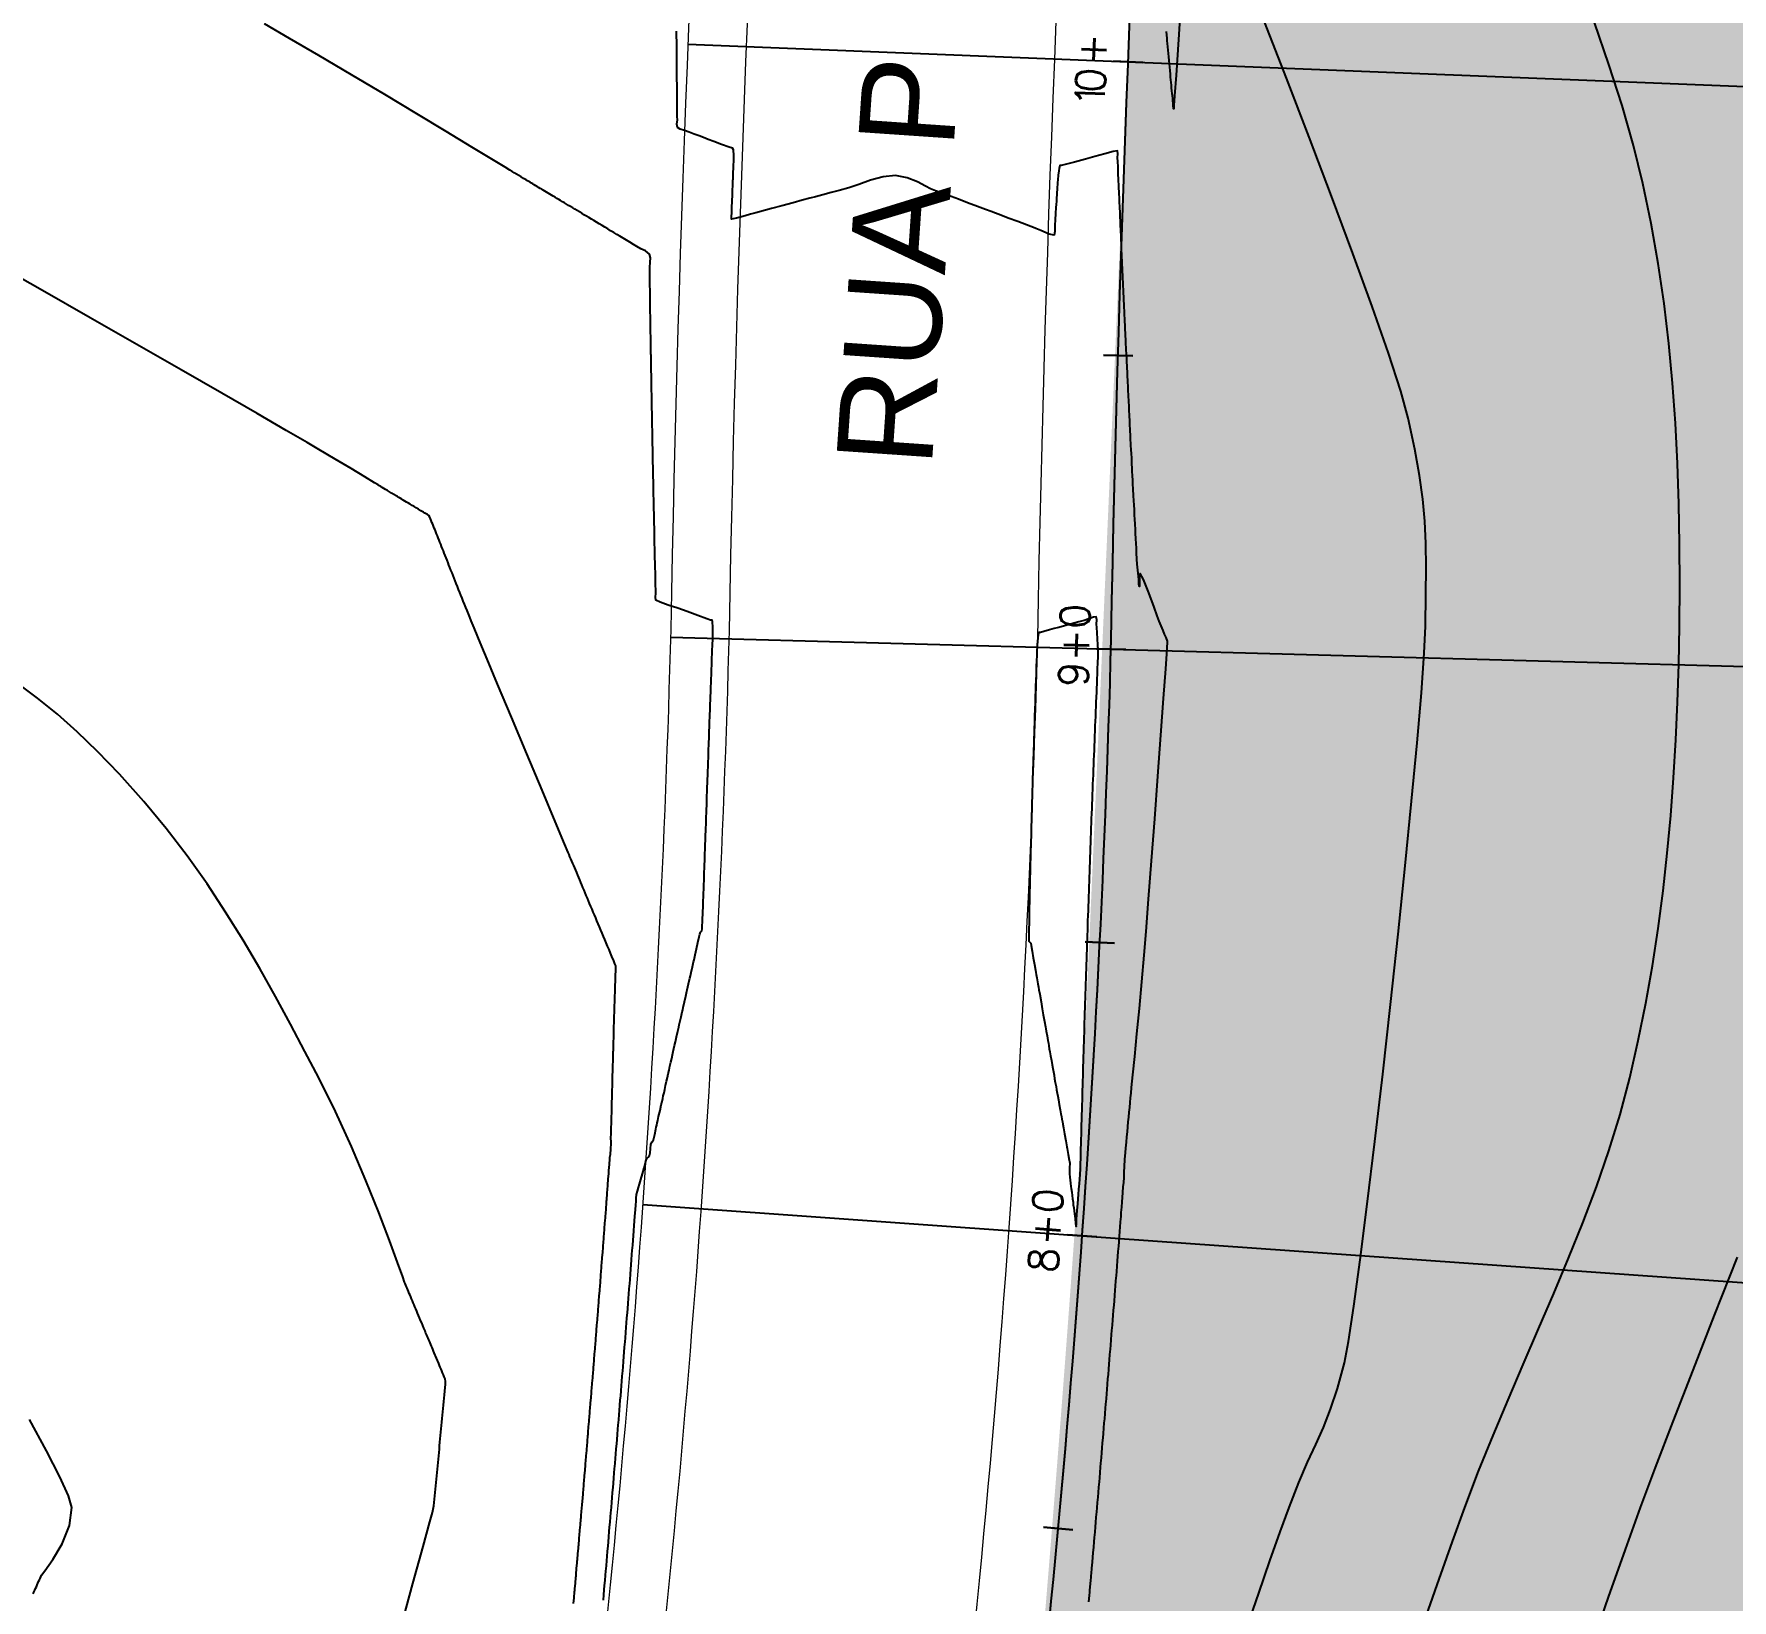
# Model space of a CAD drawing. Header units: millimetres. Extents: x 340454 to 342791, y 6993867 to 6995092.
# Drawn here: x 342014.5 to 342072.3, y 6994510.2 to 6994563.6 of the extents above; entities that cross this region are included whole.
import ezdxf
from ezdxf.enums import TextEntityAlignment as Align

# ---------------------------------------------------------------- set-up
doc = ezdxf.new("R2010")
doc.units = ezdxf.units.MM
doc.header["$LTSCALE"] = 10
doc.linetypes.add('DASHDOT', pattern=[25.4, 12.7, -6.35, 0, -6.35])
doc.layers.add('_1 TXT_Estaca', color=4, linetype='Continuous', lineweight=30)
for name, color, linetype in [('Alinhamento', 7, 'Continuous'), ('AREA_DOS_LOTES', 5, 'Continuous'), ('T-HM-CURVA_INTERMEDIARIA', 45, 'Continuous'), ('T-HM-CURVA_MESTRA', 20, 'Continuous'), ('U-SC-SECAO_TIPO', 251, 'Continuous'), ('URB-Calçadas', 2, 'Continuous'), ('URB-Quadras', 3, 'Continuous')]:
    doc.layers.add(name, color=color, linetype=linetype)
doc.styles.add('ARIAL', font='arial.ttf', dxfattribs={"height": 2})
doc.styles.add('Padrao', font='romans.shx', dxfattribs={"height": 1.5})

msp = doc.modelspace()

# ---------------------------------------------------------------- hatches: boundary and pattern name
at = {"lineweight": 20, "true_color": 0xfeeab9, "transparency": 33554518}
msp.add_hatch(color=254, dxfattribs=at).paths.add_polyline_path([(342119.159, 6994595.596), (342116.405, 6994600.719), (342115.526, 6994606.747), (342114.078, 6994622.168), (342111.537, 6994629.785), (342111.937, 6994638.612), (342110.22, 6994640.731), (342109.395, 6994645.913), (342105.489, 6994649.745), (342102.922, 6994655.377), (342098.078, 6994662.845), (342096.429, 6994677.718), (342097.194, 6994681.316), (342096.663, 6994685.441), (342098.361, 6994694.551), (342074.759, 6994718.153), (342070.902, 6994715.191, 0.018566), (342058.078, 6994636.195, 0.019313), (342051.792, 6994564.842, -0.000141), (342050.049, 6994525.137, -0.0035), (342048.827, 6994509.216, -0.002554), (342047.698, 6994496.488, -0.003076), (342046.981, 6994490.915), (342046.899, 6994471.038, -0.058975), (342015.5, 6994367.645), (342048.507, 6994361.761), (342062.35, 6994439.415), (342094.824, 6994434.95)])

# ---------------------------------------------------------------- linework, layer by layer
at = {"layer": '_1 TXT_Estaca', "color": 7, "linetype": 'Continuous', "lineweight": 30}
for p, q in [((342052.203, 6994562.579), (342051.204, 6994562.619)), ((342051.858, 6994552.59), (342050.859, 6994552.619)), ((342051.619, 6994542.594), (342050.62, 6994542.621)), ((342051.237, 6994532.591), (342050.239, 6994532.64)), ((342050.638, 6994522.598), (342049.64, 6994522.669)), ((342049.821, 6994512.621), (342048.825, 6994512.713))]:
    msp.add_line(p, q, dxfattribs=at)
at = {"layer": 'Alinhamento', "color": 1, "linetype": 'Continuous', "lineweight": -3, "flags": 128}
msp.add_lwpolyline([(342015.498, 6994367.645), (342017.793, 6994375.112, 0.055302), (342046.899, 6994472.8), (342046.869, 6994491.561, 0.001427), (342047.224, 6994494.157, 0.140946), (342047.449, 6994494.937, 0.074236), (342047.385, 6994495.366, 0.025997), (342051.128, 6994542.939, -0.045635), (342069.402, 6994708.821, 0.158515), (342070.754, 6994715.174, -0.001403), (342072.003, 6994720.875)], format="xyb", dxfattribs=at)
at = {"layer": 'T-HM-CURVA_INTERMEDIARIA', "color": 45, "linetype": 'Continuous', "lineweight": -3, "flags": 128}
for points, elevation in [([(342053.505, 6994564.801), (342053.412, 6994563.363), (342053.333, 6994562.151), (342053.286, 6994561.443), (342053.264, 6994561.117), (342053.256, 6994561.014), (342053.254, 6994561.001), (342053.249, 6994561.004), (342053.244, 6994561.031), (342053.24, 6994561.097), (342053.236, 6994561.178), (342053.227, 6994561.269), (342053.219, 6994561.356), (342053.211, 6994561.439), (342053.203, 6994561.523), (342053.194, 6994561.617), (342053.184, 6994561.715), (342053.176, 6994561.806), (342053.167, 6994561.896), (342053.158, 6994561.987), (342053.15, 6994562.079), (342053.14, 6994562.184), (342053.128, 6994562.308), (342053.118, 6994562.423), (342053.107, 6994562.537), (342053.097, 6994562.651), (342053.086, 6994562.766), (342053.076, 6994562.88), (342053.066, 6994562.994), (342053.055, 6994563.117), (342053.045, 6994563.222), (342053.037, 6994563.314), (342053.029, 6994563.405), (342053.02, 6994563.51), (342053.009, 6994563.633)], 708), ([(342050.368, 6994510.175), (342050.387, 6994510.387), (342050.397, 6994510.503), (342050.402, 6994510.56), (342050.413, 6994510.678), (342050.432, 6994510.894), (342050.442, 6994511.012), (342050.446, 6994511.062), (342050.453, 6994511.137), (342050.468, 6994511.312), (342050.487, 6994511.521), (342050.502, 6994511.693), (342050.515, 6994511.842), (342050.531, 6994512.029), (342050.547, 6994512.212), (342050.559, 6994512.356), (342050.575, 6994512.539), (342050.591, 6994512.721), (342050.604, 6994512.866), (342050.619, 6994513.048), (342050.635, 6994513.229), (342050.647, 6994513.373), (342050.663, 6994513.555), (342050.679, 6994513.739), (342050.692, 6994513.889), (342050.707, 6994514.072), (342050.723, 6994514.252), (342050.735, 6994514.394), (342050.75, 6994514.574), (342050.765, 6994514.753), (342050.777, 6994514.896), (342050.793, 6994515.076), (342050.808, 6994515.255), (342050.82, 6994515.398), (342050.835, 6994515.578), (342050.85, 6994515.757), (342050.862, 6994515.9), (342050.877, 6994516.079), (342050.892, 6994516.259), (342050.904, 6994516.402), (342050.919, 6994516.581), (342050.934, 6994516.761), (342050.946, 6994516.903), (342050.961, 6994517.083), (342050.976, 6994517.263), (342050.987, 6994517.405), (342051.002, 6994517.585), (342051.017, 6994517.765), (342051.029, 6994517.907), (342051.044, 6994518.087), (342051.058, 6994518.267), (342051.07, 6994518.409), (342051.085, 6994518.589), (342051.099, 6994518.769), (342051.111, 6994518.911), (342051.126, 6994519.091), (342051.14, 6994519.27), (342051.152, 6994519.413), (342051.166, 6994519.593), (342051.181, 6994519.772), (342051.193, 6994519.915), (342051.207, 6994520.095), (342051.222, 6994520.274), (342051.233, 6994520.417), (342051.247, 6994520.597), (342051.262, 6994520.776), (342051.273, 6994520.919), (342051.288, 6994521.099), (342051.302, 6994521.278), (342051.313, 6994521.421), (342051.327, 6994521.601), (342051.342, 6994521.781), (342051.353, 6994521.923), (342051.367, 6994522.103), (342051.381, 6994522.283), (342051.393, 6994522.425), (342051.407, 6994522.605), (342051.421, 6994522.785), (342051.432, 6994522.927), (342051.446, 6994523.107), (342051.46, 6994523.287), (342051.471, 6994523.429), (342051.485, 6994523.609), (342051.499, 6994523.789), (342051.51, 6994523.932), (342051.524, 6994524.111), (342051.539, 6994524.296), (342051.551, 6994524.443), (342051.563, 6994524.613), (342051.573, 6994524.812), (342051.581, 6994524.978), (342051.584, 6994525.069), (342051.586, 6994525.156), (342051.589, 6994525.242), (342051.598, 6994525.345), (342051.61, 6994525.472), (342051.624, 6994525.617), (342051.644, 6994525.824), (342051.66, 6994525.997), (342051.676, 6994526.169), (342051.693, 6994526.339), (342051.709, 6994526.508), (342051.725, 6994526.676), (342051.74, 6994526.84), (342051.756, 6994527.005), (342051.771, 6994527.166), (342051.786, 6994527.327), (342051.802, 6994527.487), (342051.821, 6994527.681), (342051.865, 6994528.114), (342051.927, 6994528.738), (342052.002, 6994529.505), (342052.084, 6994530.367), (342052.168, 6994531.278), (342052.248, 6994532.189), (342052.313, 6994532.994), (342052.4, 6994534.095), (342052.5, 6994535.403), (342052.608, 6994536.83), (342052.718, 6994538.285), (342052.821, 6994539.68), (342052.912, 6994540.926), (342052.984, 6994541.934), (342053.03, 6994542.614), (342053.044, 6994542.877), (342053.002, 6994542.997), (342052.945, 6994543.114), (342052.891, 6994543.243), (342052.826, 6994543.398), (342052.763, 6994543.556), (342052.69, 6994543.74), (342052.584, 6994544.031), (342052.406, 6994544.521), (342052.226, 6994544.982), (342052.117, 6994545.181), (342052.085, 6994545.061), (342052.088, 6994544.85), (342052.085, 6994544.736), (342052.069, 6994544.823), (342052.063, 6994544.961), (342052.052, 6994545.077), (342052.041, 6994545.187), (342052.03, 6994545.293), (342052.02, 6994545.399), (342052.014, 6994545.503), (342052.004, 6994545.674), (342051.993, 6994545.881), (342051.983, 6994546.055), (342051.976, 6994546.194), (342051.966, 6994546.369), (342051.957, 6994546.544), (342051.949, 6994546.682), (342051.94, 6994546.857), (342051.931, 6994547.031), (342051.923, 6994547.17), (342051.914, 6994547.344), (342051.905, 6994547.519), (342051.898, 6994547.657), (342051.888, 6994547.831), (342051.877, 6994548.052), (342051.867, 6994548.238), (342051.863, 6994548.318), (342051.86, 6994548.377), (342051.854, 6994548.488), (342051.844, 6994548.692), (342051.838, 6994548.804), (342051.834, 6994548.875), (342051.824, 6994549.082), (342051.813, 6994549.29), (342051.809, 6994549.372), (342051.798, 6994549.573), (342051.788, 6994549.776), (342051.783, 6994549.87), (342051.774, 6994550.064), (342051.764, 6994550.261), (342051.761, 6994550.314), (342051.758, 6994550.368), (342051.749, 6994550.555), (342051.739, 6994550.746), (342051.736, 6994550.806), (342051.733, 6994550.866), (342051.724, 6994551.046), (342051.715, 6994551.23), (342051.712, 6994551.297), (342051.709, 6994551.363), (342051.7, 6994551.536), (342051.692, 6994551.713), (342051.688, 6994551.787), (342051.684, 6994551.861), (342051.676, 6994552.027), (342051.668, 6994552.197), (342051.664, 6994552.278), (342051.66, 6994552.359), (342051.653, 6994552.516), (342051.645, 6994552.679), (342051.641, 6994552.768), (342051.636, 6994552.857), (342051.629, 6994553.006), (342051.622, 6994553.161), (342051.617, 6994553.258), (342051.613, 6994553.355), (342051.606, 6994553.495), (342051.599, 6994553.642), (342051.594, 6994553.748), (342051.589, 6994553.853), (342051.583, 6994553.984), (342051.577, 6994554.123), (342051.571, 6994554.237), (342051.566, 6994554.351), (342051.56, 6994554.472), (342051.554, 6994554.603), (342051.549, 6994554.729), (342051.543, 6994554.849), (342051.538, 6994554.965), (342051.532, 6994555.082), (342051.526, 6994555.219), (342051.52, 6994555.347), (342051.515, 6994555.453), (342051.511, 6994555.56), (342051.504, 6994555.707), (342051.498, 6994555.845), (342051.493, 6994555.941), (342051.489, 6994556.037), (342051.482, 6994556.194), (342051.475, 6994556.343), (342051.472, 6994556.428), (342051.468, 6994556.514), (342051.46, 6994556.681), (342051.453, 6994556.841), (342051.45, 6994556.915), (342051.447, 6994556.989), (342051.439, 6994557.167), (342051.431, 6994557.339), (342051.429, 6994557.401), (342051.426, 6994557.463), (342051.418, 6994557.653), (342051.41, 6994557.837), (342051.406, 6994557.936), (342051.397, 6994558.138), (342051.388, 6994558.336), (342051.385, 6994558.408), (342051.379, 6994558.553), (342051.367, 6994558.834), (342051.359, 6994559.03), (342051.351, 6994559.211), (342051.346, 6994559.332), (342051.355, 6994559.471), (342051.336, 6994559.573), (342051.196, 6994559.554), (342050.911, 6994559.471), (342050.57, 6994559.373), (342050.248, 6994559.289), (342049.873, 6994559.19), (342049.56, 6994559.109), (342049.428, 6994559.074), (342049.372, 6994559.068), (342049.349, 6994558.975), (342049.338, 6994558.898), (342049.327, 6994558.803), (342049.321, 6994558.75), (342049.316, 6994558.693), (342049.311, 6994558.634), (342049.306, 6994558.571), (342049.301, 6994558.508), (342049.297, 6994558.443), (342049.289, 6994558.316), (342049.274, 6994558.094), (342049.265, 6994557.947), (342049.259, 6994557.849), (342049.253, 6994557.751), (342049.245, 6994557.626), (342049.234, 6994557.45), (342049.219, 6994557.214), (342049.209, 6994557.057), (342049.206, 6994557.005), (342049.202, 6994556.954), (342049.211, 6994556.83), (342049.186, 6994556.696), (342049.015, 6994556.739), (342048.735, 6994556.854), (342048.564, 6994556.928), (342048.476, 6994556.962), (342048.388, 6994556.995), (342048.242, 6994557.049), (342047.947, 6994557.16), (342047.618, 6994557.283), (342047.368, 6994557.376), (342047.184, 6994557.446), (342047.037, 6994557.501), (342046.852, 6994557.571), (342046.57, 6994557.677), (342046.236, 6994557.803), (342045.926, 6994557.92), (342045.682, 6994558.012), (342045.482, 6994558.087), (342045.317, 6994558.148), (342045.147, 6994558.212), (342044.977, 6994558.276), (342044.803, 6994558.367), (342044.526, 6994558.513), (342044.175, 6994558.653), (342043.782, 6994558.728), (342043.362, 6994558.688), (342042.934, 6994558.567), (342042.534, 6994558.421), (342042.196, 6994558.308), (342041.862, 6994558.219), (342041.592, 6994558.148), (342041.312, 6994558.074), (342041.061, 6994558.007), (342040.861, 6994557.954), (342040.61, 6994557.887), (342040.302, 6994557.805), (342039.918, 6994557.702), (342039.566, 6994557.608), (342039.352, 6994557.551), (342039.151, 6994557.498), (342039.024, 6994557.464), (342038.933, 6994557.44), (342038.842, 6994557.416), (342038.661, 6994557.361), (342038.368, 6994557.277), (342038.2, 6994557.244), (342038.194, 6994557.351), (342038.207, 6994557.447), (342038.21, 6994557.505), (342038.215, 6994557.659), (342038.222, 6994557.838), (342038.225, 6994557.923), (342038.229, 6994558.007), (342038.233, 6994558.108), (342038.237, 6994558.229), (342038.243, 6994558.388), (342038.248, 6994558.509), (342038.25, 6994558.565), (342038.252, 6994558.62), (342038.26, 6994558.815), (342038.267, 6994559.008), (342038.269, 6994559.064), (342038.271, 6994559.114), (342038.273, 6994559.183), (342038.274, 6994559.265), (342038.275, 6994559.319), (342038.275, 6994559.376), (342038.274, 6994559.473), (342038.271, 6994559.546), (342038.266, 6994559.609), (342038.238, 6994559.657), (342038.121, 6994559.7), (342037.864, 6994559.792), (342037.6, 6994559.888), (342037.404, 6994559.962), (342037.245, 6994560.023), (342037.098, 6994560.079), (342036.93, 6994560.143), (342036.762, 6994560.207), (342036.6, 6994560.259), (342036.448, 6994560.307), (342036.357, 6994560.362), (342036.34, 6994560.481), (342036.355, 6994560.623), (342036.354, 6994560.744), (342036.352, 6994560.917), (342036.35, 6994561.127), (342036.348, 6994561.356), (342036.347, 6994561.548), (342036.346, 6994561.631), (342036.345, 6994561.697), (342036.345, 6994561.811), (342036.343, 6994562.018), (342036.342, 6994562.136), (342036.341, 6994562.229), (342036.34, 6994562.432), (342036.338, 6994562.64), (342036.338, 6994562.701), (342036.337, 6994562.761), (342036.336, 6994562.949), (342036.335, 6994563.145), (342036.334, 6994563.22), (342036.334, 6994563.294), (342036.332, 6994563.467), (342036.331, 6994563.649)], 709), ([(342055.751, 6994509.314), (342056.149, 6994510.463), (342056.531, 6994511.561), (342056.881, 6994512.552), (342057.18, 6994513.383), (342057.509, 6994514.228), (342057.81, 6994514.924), (342058.089, 6994515.531), (342058.349, 6994516.111), (342058.595, 6994516.725), (342058.834, 6994517.435), (342059.068, 6994518.302), (342059.209, 6994519.039), (342059.391, 6994520.236), (342059.606, 6994521.818), (342059.846, 6994523.71), (342060.103, 6994525.839), (342060.369, 6994528.13), (342060.635, 6994530.509), (342060.893, 6994532.901), (342061.136, 6994535.233), (342061.354, 6994537.43), (342061.54, 6994539.418), (342061.686, 6994541.122), (342061.783, 6994542.468), (342061.823, 6994543.383), (342061.838, 6994544.465), (342061.846, 6994545.387), (342061.836, 6994546.202), (342061.802, 6994546.961), (342061.734, 6994547.716), (342061.623, 6994548.518), (342061.46, 6994549.419), (342061.238, 6994550.472), (342060.987, 6994551.389), (342060.568, 6994552.68), (342060.014, 6994554.268), (342059.357, 6994556.075), (342058.629, 6994558.025), (342057.863, 6994560.042), (342057.092, 6994562.047), (342056.347, 6994563.964)], 708), ([(342061.619, 6994509.033), (342062.224, 6994510.754), (342062.746, 6994512.221), (342063.165, 6994513.383), (342063.634, 6994514.615), (342064.126, 6994515.837), (342064.636, 6994517.049), (342065.156, 6994518.256), (342065.678, 6994519.46), (342066.195, 6994520.663), (342066.699, 6994521.868), (342067.184, 6994523.078), (342067.643, 6994524.295), (342068.066, 6994525.521), (342068.449, 6994526.761), (342068.782, 6994528.016), (342069.071, 6994529.281), (342069.328, 6994530.55), (342069.553, 6994531.822), (342069.749, 6994533.098), (342069.917, 6994534.377), (342070.059, 6994535.658), (342070.178, 6994536.942), (342070.274, 6994538.227), (342070.349, 6994539.515), (342070.406, 6994540.803), (342070.446, 6994542.092), (342070.47, 6994543.383), (342070.482, 6994544.784), (342070.478, 6994546.174), (342070.454, 6994547.555), (342070.409, 6994548.928), (342070.338, 6994550.295), (342070.24, 6994551.657), (342070.111, 6994553.016), (342069.947, 6994554.374), (342069.748, 6994555.733), (342069.508, 6994557.094), (342069.225, 6994558.459), (342068.907, 6994559.753), (342068.518, 6994561.112), (342068.072, 6994562.515), (342067.583, 6994563.938)], 707), ([(342032.822, 6994510.116), (342032.839, 6994510.312), (342032.857, 6994510.508), (342032.861, 6994510.562), (342032.866, 6994510.615), (342032.883, 6994510.809), (342032.9, 6994511.003), (342032.905, 6994511.058), (342032.91, 6994511.114), (342032.926, 6994511.305), (342032.943, 6994511.497), (342032.948, 6994511.555), (342032.953, 6994511.613), (342032.969, 6994511.802), (342032.986, 6994511.992), (342032.991, 6994512.052), (342032.996, 6994512.112), (342033.012, 6994512.299), (342033.028, 6994512.487), (342033.034, 6994512.549), (342033.039, 6994512.611), (342033.055, 6994512.796), (342033.071, 6994512.982), (342033.076, 6994513.046), (342033.082, 6994513.11), (342033.093, 6994513.241), (342033.113, 6994513.476), (342033.133, 6994513.71), (342033.144, 6994513.84), (342033.149, 6994513.905), (342033.155, 6994513.971), (342033.17, 6994514.153), (342033.185, 6994514.334), (342033.191, 6994514.4), (342033.197, 6994514.466), (342033.212, 6994514.647), (342033.227, 6994514.829), (342033.233, 6994514.895), (342033.238, 6994514.961), (342033.253, 6994515.142), (342033.269, 6994515.323), (342033.274, 6994515.389), (342033.28, 6994515.456), (342033.295, 6994515.637), (342033.31, 6994515.818), (342033.315, 6994515.884), (342033.321, 6994515.95), (342033.336, 6994516.131), (342033.351, 6994516.312), (342033.356, 6994516.379), (342033.362, 6994516.445), (342033.377, 6994516.626), (342033.392, 6994516.806), (342033.397, 6994516.873), (342033.403, 6994516.94), (342033.417, 6994517.121), (342033.432, 6994517.301), (342033.438, 6994517.368), (342033.443, 6994517.435), (342033.458, 6994517.615), (342033.473, 6994517.795), (342033.478, 6994517.863), (342033.484, 6994517.93), (342033.498, 6994518.11), (342033.513, 6994518.29), (342033.518, 6994518.357), (342033.524, 6994518.425), (342033.538, 6994518.605), (342033.553, 6994518.784), (342033.558, 6994518.852), (342033.564, 6994518.92), (342033.578, 6994519.099), (342033.593, 6994519.279), (342033.598, 6994519.347), (342033.604, 6994519.415), (342033.618, 6994519.594), (342033.632, 6994519.773), (342033.638, 6994519.842), (342033.643, 6994519.91), (342033.658, 6994520.089), (342033.672, 6994520.268), (342033.677, 6994520.336), (342033.683, 6994520.405), (342033.697, 6994520.584), (342033.711, 6994520.762), (342033.716, 6994520.831), (342033.722, 6994520.9), (342033.736, 6994521.078), (342033.75, 6994521.257), (342033.755, 6994521.326), (342033.761, 6994521.395), (342033.775, 6994521.573), (342033.789, 6994521.752), (342033.794, 6994521.821), (342033.8, 6994521.89), (342033.814, 6994522.068), (342033.828, 6994522.246), (342033.833, 6994522.316), (342033.838, 6994522.385), (342033.852, 6994522.564), (342033.866, 6994522.743), (342033.871, 6994522.812), (342033.877, 6994522.88), (342033.891, 6994523.063), (342033.905, 6994523.244), (342033.91, 6994523.31), (342033.915, 6994523.375), (342033.929, 6994523.561), (342033.943, 6994523.745), (342033.948, 6994523.808), (342033.953, 6994523.871), (342033.967, 6994524.059), (342033.982, 6994524.247), (342033.986, 6994524.306), (342033.991, 6994524.366), (342034.005, 6994524.558), (342034.02, 6994524.748), (342034.024, 6994524.805), (342034.028, 6994524.861), (342034.043, 6994525.056), (342034.058, 6994525.25), (342034.062, 6994525.307), (342034.066, 6994525.356), (342034.08, 6994525.404), (342034.09, 6994525.589), (342034.1, 6994525.777), (342034.103, 6994525.851), (342034.096, 6994525.929), (342034.101, 6994526.133), (342034.107, 6994526.34), (342034.109, 6994526.433), (342034.115, 6994526.643), (342034.12, 6994526.851), (342034.122, 6994526.937), (342034.128, 6994527.15), (342034.133, 6994527.362), (342034.135, 6994527.441), (342034.138, 6994527.555), (342034.144, 6994527.76), (342034.147, 6994527.873), (342034.149, 6994527.944), (342034.152, 6994528.06), (342034.158, 6994528.27), (342034.161, 6994528.385), (342034.162, 6994528.448), (342034.166, 6994528.566), (342034.172, 6994528.78), (342034.175, 6994528.897), (342034.176, 6994528.952), (342034.178, 6994529.027), (342034.183, 6994529.201), (342034.189, 6994529.409), (342034.194, 6994529.582), (342034.198, 6994529.733), (342034.204, 6994529.922), (342034.209, 6994530.106), (342034.213, 6994530.251), (342034.219, 6994530.435), (342034.224, 6994530.619), (342034.228, 6994530.765), (342034.234, 6994530.949), (342034.24, 6994531.148), (342034.245, 6994531.309), (342034.249, 6994531.463), (342034.257, 6994531.7), (342034.26, 6994531.824), (342034.229, 6994531.897), (342034.19, 6994531.991), (342034.128, 6994532.139), (342034.078, 6994532.258), (342034.029, 6994532.374), (342033.981, 6994532.49), (342033.933, 6994532.602), (342033.886, 6994532.715), (342033.84, 6994532.824), (342033.794, 6994532.934), (342033.75, 6994533.04), (342033.705, 6994533.147), (342033.661, 6994533.251), (342033.618, 6994533.354), (342033.575, 6994533.455), (342033.533, 6994533.556), (342033.492, 6994533.655), (342033.451, 6994533.753), (342033.41, 6994533.849), (342033.37, 6994533.944), (342033.331, 6994534.038), (342033.292, 6994534.131), (342033.254, 6994534.222), (342033.216, 6994534.313), (342033.178, 6994534.402), (342033.141, 6994534.49), (342033.105, 6994534.577), (342033.069, 6994534.663), (342033.033, 6994534.747), (342032.998, 6994534.831), (342032.963, 6994534.914), (342032.929, 6994534.996), (342032.895, 6994535.076), (342032.862, 6994535.156), (342032.829, 6994535.235), (342032.796, 6994535.313), (342032.764, 6994535.389), (342032.732, 6994535.465), (342032.7, 6994535.54), (342032.669, 6994535.614), (342032.639, 6994535.687), (342032.516, 6994535.979), (342032.199, 6994536.733), (342031.751, 6994537.802), (342031.232, 6994539.037), (342030.705, 6994540.291), (342030.233, 6994541.417), (342029.876, 6994542.268), (342029.698, 6994542.694), (342029.56, 6994543.026), (342029.434, 6994543.331), (342029.337, 6994543.567), (342029.286, 6994543.691), (342029.24, 6994543.806), (342029.196, 6994543.917), (342029.153, 6994544.027), (342029.11, 6994544.134), (342029.066, 6994544.244), (342029.026, 6994544.344), (342028.989, 6994544.439), (342028.951, 6994544.533), (342028.91, 6994544.638), (342028.868, 6994544.743), (342028.83, 6994544.839), (342028.793, 6994544.933), (342028.756, 6994545.025), (342028.72, 6994545.116), (342028.684, 6994545.206), (342028.649, 6994545.293), (342028.615, 6994545.38), (342028.581, 6994545.465), (342028.548, 6994545.549), (342028.515, 6994545.631), (342028.482, 6994545.713), (342028.451, 6994545.793), (342028.419, 6994545.871), (342028.389, 6994545.949), (342028.358, 6994546.025), (342028.328, 6994546.1), (342028.299, 6994546.175), (342028.27, 6994546.247), (342028.241, 6994546.319), (342028.213, 6994546.39), (342028.186, 6994546.46), (342028.158, 6994546.529), (342028.131, 6994546.596), (342028.105, 6994546.663), (342028.079, 6994546.729), (342028.053, 6994546.794), (342028.027, 6994546.858), (342028.002, 6994546.921), (342027.978, 6994546.984), (342027.953, 6994547.045), (342027.926, 6994547.103), (342027.897, 6994547.156), (342027.85, 6994547.186), (342027.802, 6994547.213), (342027.756, 6994547.24), (342027.711, 6994547.267), (342027.626, 6994547.318), (342027.545, 6994547.367), (342027.468, 6994547.413), (342027.395, 6994547.457), (342027.326, 6994547.498), (342027.26, 6994547.538), (342027.197, 6994547.576), (342027.137, 6994547.612), (342027.08, 6994547.646), (342027.025, 6994547.679), (342026.973, 6994547.711), (342026.922, 6994547.741), (342026.874, 6994547.77), (342026.828, 6994547.797), (342026.784, 6994547.824), (342026.7, 6994547.874), (342026.623, 6994547.92), (342026.551, 6994547.964), (342026.484, 6994548.004), (342026.422, 6994548.041), (342026.364, 6994548.076), (342026.309, 6994548.109), (342026.258, 6994548.139), (342026.21, 6994548.168), (342026.165, 6994548.195), (342026.041, 6994548.271), (342025.714, 6994548.47), (342025.247, 6994548.752), (342024.704, 6994549.077), (342024.149, 6994549.405), (342023.75, 6994549.637), (342023.034, 6994550.053), (342022.049, 6994550.623), (342020.842, 6994551.32), (342019.46, 6994552.116), (342017.951, 6994552.982), (342016.361, 6994553.891), (342014.737, 6994554.814), (342013.128, 6994555.723)], 711), ([(342026.93, 6994509.243), (342027.355, 6994510.795), (342027.699, 6994512.05), (342027.93, 6994512.895), (342028.017, 6994513.215), (342028.045, 6994513.327), (342028.069, 6994513.439), (342028.081, 6994513.552), (342028.09, 6994513.665), (342028.101, 6994513.778), (342028.112, 6994513.891), (342028.122, 6994514.005), (342028.133, 6994514.118), (342028.144, 6994514.231), (342028.155, 6994514.345), (342028.165, 6994514.459), (342028.176, 6994514.572), (342028.187, 6994514.686), (342028.198, 6994514.8), (342028.209, 6994514.914), (342028.219, 6994515.028), (342028.23, 6994515.142), (342028.241, 6994515.257), (342028.252, 6994515.371), (342028.263, 6994515.486), (342028.274, 6994515.601), (342028.285, 6994515.715), (342028.295, 6994515.83), (342028.306, 6994515.945), (342028.317, 6994516.061), (342028.328, 6994516.176), (342028.339, 6994516.291), (342028.35, 6994516.407), (342028.361, 6994516.523), (342028.372, 6994516.639), (342028.383, 6994516.755), (342028.394, 6994516.871), (342028.405, 6994516.987), (342028.416, 6994517.104), (342028.427, 6994517.22), (342028.438, 6994517.337), (342028.452, 6994517.463), (342028.461, 6994517.571), (342028.457, 6994517.677), (342028.449, 6994517.766), (342028.422, 6994517.835), (342028.392, 6994517.902), (342028.364, 6994517.969), (342028.337, 6994518.033), (342028.31, 6994518.097), (342028.284, 6994518.159), (342028.258, 6994518.22), (342028.233, 6994518.281), (342028.155, 6994518.467), (342028.077, 6994518.651), (342028.053, 6994518.71), (342028.029, 6994518.767), (342028.005, 6994518.824), (342027.981, 6994518.88), (342027.958, 6994518.935), (342027.936, 6994518.989), (342027.913, 6994519.042), (342027.891, 6994519.095), (342027.87, 6994519.146), (342027.848, 6994519.197), (342027.827, 6994519.247), (342027.807, 6994519.296), (342027.786, 6994519.345), (342027.766, 6994519.393), (342027.746, 6994519.44), (342027.727, 6994519.486), (342027.689, 6994519.577), (342027.652, 6994519.665), (342027.616, 6994519.75), (342027.581, 6994519.834), (342027.547, 6994519.914), (342027.514, 6994519.993), (342027.482, 6994520.069), (342027.451, 6994520.144), (342027.421, 6994520.216), (342027.391, 6994520.286), (342027.362, 6994520.355), (342027.334, 6994520.422), (342027.307, 6994520.487), (342027.28, 6994520.55), (342027.254, 6994520.612), (342027.229, 6994520.672), (342027.204, 6994520.731), (342027.18, 6994520.788), (342027.157, 6994520.844), (342027.134, 6994520.898), (342027.112, 6994520.951), (342027.09, 6994521.003), (342027.069, 6994521.054), (342027.006, 6994521.233), (342026.829, 6994521.726), (342026.552, 6994522.476), (342026.188, 6994523.424), (342025.751, 6994524.51), (342025.257, 6994525.676), (342024.718, 6994526.862), (342024.149, 6994528.011), (342023.678, 6994528.912), (342023.188, 6994529.836), (342022.677, 6994530.777), (342022.141, 6994531.732), (342021.575, 6994532.693), (342020.977, 6994533.656), (342020.343, 6994534.616), (342019.669, 6994535.566), (342018.951, 6994536.503), (342018.187, 6994537.42), (342017.361, 6994538.344), (342016.616, 6994539.124), (342015.924, 6994539.795), (342015.252, 6994540.389), (342014.57, 6994540.941), (342013.848, 6994541.482)], 712), ([(342067.441, 6994508.551), (342068.059, 6994510.326), (342068.633, 6994511.949), (342069.151, 6994513.383), (342069.657, 6994514.74), (342070.258, 6994516.311), (342070.935, 6994518.055), (342071.671, 6994519.932), (342072.448, 6994521.902)], 706), ([(342014.423, 6994510.437), (342014.452, 6994510.501), (342014.48, 6994510.564), (342014.507, 6994510.625), (342014.534, 6994510.685), (342014.56, 6994510.744), (342014.586, 6994510.802), (342014.611, 6994510.858), (342014.636, 6994510.914), (342014.66, 6994510.968), (342014.683, 6994511.021), (342014.707, 6994511.073), (342014.824, 6994511.225), (342015.093, 6994511.609), (342015.407, 6994512.148), (342015.658, 6994512.765), (342015.737, 6994513.383), (342015.623, 6994513.775), (342015.33, 6994514.431), (342014.88, 6994515.311), (342014.295, 6994516.374)], 713)]:
    msp.add_lwpolyline(points, dxfattribs=dict(at, elevation=elevation))
at = {"layer": 'T-HM-CURVA_MESTRA', "color": 20, "linetype": 'Continuous', "lineweight": -3, "elevation": 710, "flags": 128}
msp.add_lwpolyline([(342033.836, 6994510.227), (342033.851, 6994510.404), (342033.867, 6994510.582), (342033.879, 6994510.723), (342033.895, 6994510.9), (342033.91, 6994511.078), (342033.922, 6994511.219), (342033.938, 6994511.396), (342033.953, 6994511.574), (342033.965, 6994511.715), (342033.981, 6994511.892), (342033.996, 6994512.07), (342034.008, 6994512.211), (342034.023, 6994512.388), (342034.039, 6994512.566), (342034.051, 6994512.707), (342034.066, 6994512.884), (342034.081, 6994513.062), (342034.093, 6994513.203), (342034.108, 6994513.38), (342034.124, 6994513.562), (342034.136, 6994513.71), (342034.152, 6994513.891), (342034.167, 6994514.068), (342034.178, 6994514.209), (342034.193, 6994514.386), (342034.208, 6994514.563), (342034.22, 6994514.704), (342034.235, 6994514.881), (342034.25, 6994515.058), (342034.262, 6994515.199), (342034.276, 6994515.376), (342034.291, 6994515.554), (342034.303, 6994515.694), (342034.318, 6994515.872), (342034.332, 6994516.049), (342034.344, 6994516.19), (342034.359, 6994516.367), (342034.373, 6994516.544), (342034.385, 6994516.685), (342034.4, 6994516.862), (342034.414, 6994517.04), (342034.426, 6994517.18), (342034.44, 6994517.358), (342034.455, 6994517.535), (342034.466, 6994517.676), (342034.481, 6994517.853), (342034.495, 6994518.03), (342034.507, 6994518.171), (342034.521, 6994518.348), (342034.535, 6994518.526), (342034.547, 6994518.666), (342034.561, 6994518.844), (342034.575, 6994519.021), (342034.587, 6994519.162), (342034.601, 6994519.339), (342034.615, 6994519.516), (342034.626, 6994519.657), (342034.64, 6994519.834), (342034.655, 6994520.012), (342034.666, 6994520.153), (342034.68, 6994520.33), (342034.694, 6994520.507), (342034.705, 6994520.648), (342034.719, 6994520.825), (342034.733, 6994521.003), (342034.744, 6994521.143), (342034.758, 6994521.321), (342034.772, 6994521.498), (342034.783, 6994521.639), (342034.797, 6994521.816), (342034.811, 6994521.994), (342034.822, 6994522.134), (342034.836, 6994522.312), (342034.849, 6994522.489), (342034.86, 6994522.63), (342034.874, 6994522.807), (342034.888, 6994522.984), (342034.899, 6994523.125), (342034.912, 6994523.303), (342034.928, 6994523.512), (342034.942, 6994523.686), (342034.95, 6994523.798), (342034.957, 6994523.916), (342034.968, 6994524.033), (342034.999, 6994524.152), (342035.036, 6994524.277), (342035.067, 6994524.388), (342035.112, 6994524.547), (342035.165, 6994524.741), (342035.224, 6994524.951), (342035.273, 6994525.127), (342035.295, 6994525.204), (342035.312, 6994525.267), (342035.36, 6994525.313), (342035.41, 6994525.364), (342035.435, 6994525.455), (342035.438, 6994525.596), (342035.448, 6994525.756), (342035.494, 6994525.828), (342035.543, 6994525.899), (342035.586, 6994526.082), (342035.623, 6994526.259), (342035.638, 6994526.33), (342035.654, 6994526.4), (342035.671, 6994526.476), (342035.689, 6994526.556), (342035.719, 6994526.692), (342035.766, 6994526.901), (342035.807, 6994527.086), (342035.835, 6994527.21), (342035.856, 6994527.306), (342035.878, 6994527.402), (342035.901, 6994527.504), (342035.925, 6994527.615), (342035.956, 6994527.752), (342035.99, 6994527.902), (342036.017, 6994528.023), (342036.044, 6994528.144), (342036.072, 6994528.269), (342036.102, 6994528.403), (342036.134, 6994528.545), (342036.163, 6994528.672), (342036.19, 6994528.793), (342036.215, 6994528.903), (342036.238, 6994529.007), (342036.261, 6994529.111), (342036.289, 6994529.235), (342036.327, 6994529.404), (342036.371, 6994529.595), (342036.401, 6994529.73), (342036.421, 6994529.817), (342036.44, 6994529.904), (342036.482, 6994530.086), (342036.521, 6994530.258), (342036.537, 6994530.331), (342036.554, 6994530.404), (342036.598, 6994530.599), (342036.641, 6994530.787), (342036.654, 6994530.847), (342036.667, 6994530.904), (342036.679, 6994530.957), (342036.691, 6994531.01), (342036.737, 6994531.209), (342036.781, 6994531.404), (342036.799, 6994531.484), (342036.825, 6994531.596), (342036.87, 6994531.795), (342036.895, 6994531.904), (342036.907, 6994531.959), (342036.924, 6994532.032), (342036.963, 6994532.201), (342037.009, 6994532.404), (342037.058, 6994532.62), (342037.103, 6994532.815), (342037.123, 6994532.903), (342037.14, 6994532.974), (342037.192, 6994533.014), (342037.197, 6994533.078), (342037.202, 6994533.156), (342037.205, 6994533.222), (342037.208, 6994533.285), (342037.21, 6994533.344), (342037.213, 6994533.404), (342037.216, 6994533.472), (342037.219, 6994533.546), (342037.222, 6994533.621), (342037.226, 6994533.7), (342037.229, 6994533.794), (342037.233, 6994533.906), (342037.238, 6994534.033), (342037.243, 6994534.173), (342037.249, 6994534.316), (342037.252, 6994534.408), (342037.255, 6994534.474), (342037.257, 6994534.527), (342037.259, 6994534.59), (342037.264, 6994534.731), (342037.27, 6994534.91), (342037.274, 6994535.024), (342037.278, 6994535.138), (342037.283, 6994535.264), (342037.288, 6994535.413), (342037.296, 6994535.639), (342037.302, 6994535.798), (342037.305, 6994535.886), (342037.308, 6994535.974), (342037.312, 6994536.079), (342037.318, 6994536.276), (342037.323, 6994536.417), (342037.327, 6994536.527), (342037.331, 6994536.637), (342037.337, 6994536.798), (342037.341, 6994536.919), (342037.344, 6994537.013), (342037.349, 6994537.151), (342037.354, 6994537.29), (342037.356, 6994537.341), (342037.358, 6994537.392), (342037.364, 6994537.582), (342037.371, 6994537.781), (342037.374, 6994537.853), (342037.376, 6994537.924), (342037.38, 6994538.027), (342037.385, 6994538.171), (342037.39, 6994538.32), (342037.394, 6994538.426), (342037.396, 6994538.493), (342037.399, 6994538.56), (342037.405, 6994538.749), (342037.412, 6994538.928), (342037.415, 6994539.022), (342037.421, 6994539.185), (342037.427, 6994539.346), (342037.43, 6994539.431), (342037.435, 6994539.573), (342037.441, 6994539.744), (342037.444, 6994539.838), (342037.448, 6994539.933), (342037.451, 6994540.033), (342037.455, 6994540.142), (342037.461, 6994540.305), (342037.466, 6994540.435), (342037.468, 6994540.488), (342037.47, 6994540.54), (342037.475, 6994540.678), (342037.484, 6994540.937), (342037.494, 6994541.201), (342037.499, 6994541.342), (342037.502, 6994541.439), (342037.507, 6994541.578), (342037.514, 6994541.745), (342037.517, 6994541.843), (342037.521, 6994541.942), (342037.525, 6994542.043), (342037.529, 6994542.149), (342037.535, 6994542.312), (342037.539, 6994542.444), (342037.542, 6994542.498), (342037.544, 6994542.552), (342037.551, 6994542.747), (342037.558, 6994542.946), (342037.56, 6994543.016), (342037.561, 6994543.075), (342037.561, 6994543.149), (342037.562, 6994543.199), (342037.561, 6994543.272), (342037.56, 6994543.333), (342037.558, 6994543.407), (342037.554, 6994543.481), (342037.549, 6994543.533), (342037.536, 6994543.587), (342037.484, 6994543.592), (342037.356, 6994543.639), (342037.052, 6994543.75), (342036.686, 6994543.883), (342036.374, 6994543.996), (342036.042, 6994544.108), (342035.765, 6994544.201), (342035.628, 6994544.268), (342035.612, 6994544.38), (342035.623, 6994544.512), (342035.62, 6994544.624), (342035.616, 6994544.788), (342035.611, 6994544.987), (342035.606, 6994545.202), (342035.602, 6994545.383), (342035.6, 6994545.462), (342035.599, 6994545.537), (342035.594, 6994545.724), (342035.59, 6994545.913), (342035.588, 6994546.007), (342035.583, 6994546.209), (342035.579, 6994546.418), (342035.577, 6994546.482), (342035.576, 6994546.546), (342035.572, 6994546.719), (342035.568, 6994546.898), (342035.567, 6994546.974), (342035.565, 6994547.05), (342035.561, 6994547.211), (342035.558, 6994547.379), (342035.556, 6994547.467), (342035.554, 6994547.555), (342035.551, 6994547.704), (342035.548, 6994547.861), (342035.546, 6994547.96), (342035.544, 6994548.059), (342035.541, 6994548.197), (342035.538, 6994548.344), (342035.535, 6994548.454), (342035.533, 6994548.564), (342035.531, 6994548.691), (342035.528, 6994548.828), (342035.526, 6994548.948), (342035.523, 6994549.068), (342035.521, 6994549.189), (342035.518, 6994549.313), (342035.516, 6994549.447), (342035.513, 6994549.572), (342035.511, 6994549.686), (342035.509, 6994549.799), (342035.506, 6994549.942), (342035.504, 6994550.077), (342035.502, 6994550.181), (342035.5, 6994550.285), (342035.497, 6994550.437), (342035.494, 6994550.581), (342035.493, 6994550.677), (342035.491, 6994550.773), (342035.488, 6994550.932), (342035.485, 6994551.086), (342035.484, 6994551.173), (342035.482, 6994551.26), (342035.479, 6994551.428), (342035.476, 6994551.59), (342035.475, 6994551.67), (342035.474, 6994551.749), (342035.471, 6994551.924), (342035.468, 6994552.095), (342035.467, 6994552.167), (342035.465, 6994552.238), (342035.462, 6994552.421), (342035.459, 6994552.6), (342035.458, 6994552.664), (342035.457, 6994552.728), (342035.454, 6994552.918), (342035.451, 6994553.104), (342035.45, 6994553.161), (342035.449, 6994553.218), (342035.446, 6994553.415), (342035.443, 6994553.609), (342035.442, 6994553.709), (342035.438, 6994553.912), (342035.435, 6994554.114), (342035.434, 6994554.2), (342035.432, 6994554.343), (342035.428, 6994554.618), (342035.425, 6994554.818), (342035.422, 6994554.994), (342035.421, 6994555.072), (342035.421, 6994555.123), (342035.419, 6994555.204), (342035.417, 6994555.39), (342035.414, 6994555.604), (342035.426, 6994555.785), (342035.439, 6994555.933), (342035.408, 6994556.058), (342035.268, 6994556.171), (342035.107, 6994556.239), (342034.98, 6994556.315), (342034.86, 6994556.387), (342034.739, 6994556.46), (342034.624, 6994556.529), (342034.51, 6994556.597), (342034.401, 6994556.663), (342034.292, 6994556.728), (342034.188, 6994556.791), (342034.084, 6994556.853), (342033.985, 6994556.912), (342033.886, 6994556.972), (342033.791, 6994557.029), (342033.697, 6994557.085), (342033.606, 6994557.14), (342033.516, 6994557.194), (342033.429, 6994557.246), (342033.343, 6994557.297), (342033.26, 6994557.347), (342033.177, 6994557.397), (342033.098, 6994557.445), (342033.019, 6994557.492), (342032.942, 6994557.538), (342032.867, 6994557.583), (342032.793, 6994557.627), (342032.721, 6994557.671), (342032.65, 6994557.713), (342032.581, 6994557.755), (342032.513, 6994557.796), (342032.446, 6994557.836), (342032.38, 6994557.875), (342032.316, 6994557.913), (342032.253, 6994557.951), (342032.191, 6994557.988), (342032.131, 6994558.025), (342032.071, 6994558.06), (342032.013, 6994558.095), (342031.956, 6994558.13), (342031.899, 6994558.164), (342031.844, 6994558.197), (342031.79, 6994558.229), (342031.736, 6994558.262), (342031.684, 6994558.293), (342031.632, 6994558.324), (342031.582, 6994558.354), (342031.532, 6994558.384), (342031.483, 6994558.414), (342031.435, 6994558.442), (342031.387, 6994558.471), (342031.341, 6994558.499), (342031.295, 6994558.526), (342031.25, 6994558.553), (342031.206, 6994558.58), (342031.162, 6994558.606), (342031.119, 6994558.632), (342031.036, 6994558.682), (342030.955, 6994558.731), (342030.876, 6994558.778), (342030.8, 6994558.823), (342030.726, 6994558.868), (342030.654, 6994558.911), (342030.491, 6994559.01), (342030.043, 6994559.284), (342029.359, 6994559.7), (342028.489, 6994560.228), (342027.483, 6994560.834), (342026.391, 6994561.489), (342025.263, 6994562.159), (342024.149, 6994562.814), (342023.148, 6994563.399), (342022.295, 6994563.899)], dxfattribs=at)
msp.add_lwpolyline([(342049.338, 6994543.346), (342049.29, 6994543.332), (342049.186, 6994543.303), (342049.021, 6994543.258), (342048.828, 6994543.204), (342048.717, 6994543.173), (342048.661, 6994543.167), (342048.64, 6994543.077), (342048.63, 6994543.001), (342048.625, 6994542.95), (342048.619, 6994542.901), (342048.614, 6994542.835), (342048.609, 6994542.773), (342048.605, 6994542.71), (342048.601, 6994542.642), (342048.598, 6994542.594), (342048.595, 6994542.54), (342048.591, 6994542.415), (342048.583, 6994542.188), (342048.577, 6994542.043), (342048.574, 6994541.955), (342048.571, 6994541.867), (342048.567, 6994541.742), (342048.56, 6994541.546), (342048.553, 6994541.339), (342048.548, 6994541.208), (342048.546, 6994541.129), (342048.543, 6994541.049), (342048.54, 6994540.955), (342048.534, 6994540.774), (342048.526, 6994540.557), (342048.519, 6994540.339), (342048.513, 6994540.155), (342048.51, 6994540.055), (342048.507, 6994539.966), (342048.504, 6994539.877), (342048.5, 6994539.752), (342048.494, 6994539.557), (342048.487, 6994539.34), (342048.483, 6994539.203), (342048.48, 6994539.132), (342048.478, 6994539.06), (342048.471, 6994538.85), (342048.465, 6994538.656), (342048.463, 6994538.584), (342048.461, 6994538.525), (342048.458, 6994538.421), (342048.452, 6994538.218), (342048.448, 6994538.066), (342048.444, 6994537.945), (342048.441, 6994537.825), (342048.437, 6994537.7), (342048.433, 6994537.568), (342048.429, 6994537.415), (342048.423, 6994537.222), (342048.42, 6994537.124), (342048.419, 6994537.071), (342048.417, 6994537.013), (342048.415, 6994536.941), (342048.41, 6994536.767), (342048.405, 6994536.574), (342048.402, 6994536.481), (342048.4, 6994536.388), (342048.396, 6994536.227), (342048.392, 6994536.077), (342048.39, 6994536), (342048.388, 6994535.922), (342048.383, 6994535.746), (342048.378, 6994535.579), (342048.377, 6994535.522), (342048.375, 6994535.464), (342048.372, 6994535.329), (342048.369, 6994535.194), (342048.368, 6994535.138), (342048.366, 6994535.082), (342048.364, 6994534.985), (342048.361, 6994534.843), (342048.357, 6994534.69), (342048.354, 6994534.585), (342048.352, 6994534.492), (342048.35, 6994534.391), (342048.347, 6994534.267), (342048.345, 6994534.177), (342048.343, 6994534.087), (342048.341, 6994533.975), (342048.338, 6994533.835), (342048.335, 6994533.685), (342048.334, 6994533.59), (342048.332, 6994533.517), (342048.331, 6994533.457), (342048.33, 6994533.386), (342048.328, 6994533.261), (342048.326, 6994533.093), (342048.324, 6994532.942), (342048.323, 6994532.847), (342048.324, 6994532.78), (342048.324, 6994532.724), (342048.326, 6994532.666), (342048.387, 6994532.597), (342048.403, 6994532.511), (342048.436, 6994532.32), (342048.475, 6994532.093), (342048.514, 6994531.866), (342048.548, 6994531.676), (342048.562, 6994531.594), (342048.573, 6994531.533), (342048.593, 6994531.419), (342048.629, 6994531.211), (342048.65, 6994531.094), (342048.665, 6994531.005), (342048.691, 6994530.857), (342048.737, 6994530.594), (342048.779, 6994530.357), (342048.802, 6994530.225), (342048.814, 6994530.16), (342048.825, 6994530.095), (342048.855, 6994529.926), (342048.886, 6994529.751), (342048.9, 6994529.673), (342048.914, 6994529.595), (342048.941, 6994529.44), (342048.97, 6994529.277), (342048.986, 6994529.186), (342049.002, 6994529.096), (342049.019, 6994528.999), (342049.038, 6994528.894), (342049.062, 6994528.761), (342049.091, 6994528.596), (342049.116, 6994528.454), (342049.139, 6994528.329), (342049.159, 6994528.213), (342049.18, 6994528.097), (342049.201, 6994527.978), (342049.223, 6994527.855), (342049.247, 6994527.72), (342049.269, 6994527.598), (342049.288, 6994527.49), (342049.308, 6994527.381), (342049.33, 6994527.257), (342049.358, 6994527.099), (342049.391, 6994526.918), (342049.415, 6994526.784), (342049.432, 6994526.689), (342049.448, 6994526.6), (342049.463, 6994526.517), (342049.478, 6994526.434), (342049.5, 6994526.309), (342049.538, 6994526.101), (342049.58, 6994525.868), (342049.605, 6994525.73), (342049.617, 6994525.666), (342049.628, 6994525.602), (342049.665, 6994525.401), (342049.7, 6994525.207), (342049.709, 6994525.158), (342049.718, 6994525.108), (342049.711, 6994524.95), (342049.704, 6994524.799), (342049.702, 6994524.745), (342049.716, 6994524.632), (342049.743, 6994524.425), (342049.757, 6994524.309), (342049.767, 6994524.237), (342049.782, 6994524.115), (342049.81, 6994523.895), (342049.826, 6994523.772), (342049.836, 6994523.688), (342049.849, 6994523.584), (342049.875, 6994523.381), (342049.896, 6994523.219), (342049.907, 6994523.049), (342049.929, 6994522.952), (342049.947, 6994523.049), (342049.95, 6994523.214), (342049.959, 6994523.336), (342049.973, 6994523.507), (342049.989, 6994523.715), (342050.003, 6994523.894), (342050.014, 6994524.036), (342050.028, 6994524.215), (342050.043, 6994524.406), (342050.055, 6994524.56), (342050.066, 6994524.716), (342050.077, 6994524.908), (342050.084, 6994525.101), (342050.089, 6994525.256), (342050.093, 6994525.406), (342050.097, 6994525.592), (342050.102, 6994525.769), (342050.106, 6994525.91), (342050.111, 6994526.089), (342050.116, 6994526.266), (342050.12, 6994526.407), (342050.125, 6994526.585), (342050.13, 6994526.763), (342050.134, 6994526.904), (342050.139, 6994527.081), (342050.144, 6994527.259), (342050.148, 6994527.4), (342050.153, 6994527.578), (342050.158, 6994527.755), (342050.162, 6994527.896), (342050.168, 6994528.074), (342050.173, 6994528.252), (342050.177, 6994528.393), (342050.182, 6994528.57), (342050.188, 6994528.748), (342050.192, 6994528.889), (342050.197, 6994529.067), (342050.203, 6994529.244), (342050.207, 6994529.385), (342050.213, 6994529.563), (342050.218, 6994529.74), (342050.222, 6994529.881), (342050.228, 6994530.059), (342050.234, 6994530.237), (342050.238, 6994530.378), (342050.244, 6994530.555), (342050.249, 6994530.733), (342050.254, 6994530.874), (342050.26, 6994531.052), (342050.265, 6994531.229), (342050.27, 6994531.37), (342050.276, 6994531.548), (342050.282, 6994531.726), (342050.286, 6994531.867), (342050.292, 6994532.044), (342050.298, 6994532.222), (342050.303, 6994532.363), (342050.309, 6994532.54), (342050.315, 6994532.718), (342050.319, 6994532.859), (342050.325, 6994533.037), (342050.331, 6994533.214), (342050.336, 6994533.355), (342050.342, 6994533.533), (342050.349, 6994533.711), (342050.353, 6994533.852), (342050.36, 6994534.029), (342050.366, 6994534.207), (342050.371, 6994534.348), (342050.377, 6994534.525), (342050.383, 6994534.703), (342050.389, 6994534.844), (342050.395, 6994535.022), (342050.401, 6994535.199), (342050.406, 6994535.34), (342050.413, 6994535.518), (342050.419, 6994535.695), (342050.424, 6994535.836), (342050.431, 6994536.014), (342050.438, 6994536.192), (342050.443, 6994536.333), (342050.449, 6994536.51), (342050.456, 6994536.688), (342050.461, 6994536.829), (342050.468, 6994537.006), (342050.475, 6994537.184), (342050.48, 6994537.325), (342050.487, 6994537.502), (342050.494, 6994537.68), (342050.499, 6994537.821), (342050.506, 6994537.999), (342050.513, 6994538.176), (342050.518, 6994538.317), (342050.525, 6994538.495), (342050.532, 6994538.672), (342050.538, 6994538.813), (342050.545, 6994538.991), (342050.552, 6994539.168), (342050.557, 6994539.309), (342050.565, 6994539.487), (342050.572, 6994539.665), (342050.577, 6994539.806), (342050.585, 6994539.983), (342050.592, 6994540.161), (342050.598, 6994540.302), (342050.605, 6994540.479), (342050.612, 6994540.661), (342050.618, 6994540.806), (342050.625, 6994540.975), (342050.632, 6994541.139), (342050.637, 6994541.268), (342050.644, 6994541.431), (342050.651, 6994541.601), (342050.657, 6994541.746), (342050.665, 6994541.927), (342050.675, 6994542.152), (342050.683, 6994542.34), (342050.686, 6994542.423), (342050.686, 6994542.502), (342050.681, 6994542.58), (342050.671, 6994542.754), (342050.659, 6994542.961), (342050.648, 6994543.164), (342050.638, 6994543.341), (342050.631, 6994543.459), (342050.638, 6994543.598), (342050.618, 6994543.7), (342050.526, 6994543.692), (342050.368, 6994543.64), (342050.201, 6994543.585), (342050.027, 6994543.537), (342049.854, 6994543.489), (342049.703, 6994543.447), (342049.539, 6994543.401), (342049.338, 6994543.346)], close=True, dxfattribs=at)
at = {"layer": 'U-SC-SECAO_TIPO', "color": 251, "linetype": 'DASHDOT', "lineweight": -3}
for points in [[(342036.716, 6994563.198), (342051.704, 6994562.599), (342117.361, 6994559.972)], [(342036.125, 6994543.017), (342051.12, 6994542.608), (342114.842, 6994540.869)], [(342035.177, 6994523.695), (342050.139, 6994522.633), (342112.862, 6994518.183)]]:
    msp.add_lwpolyline(points, dxfattribs=at)
at = {"layer": 'URB-Calçadas', "lineweight": 0}
for points in [[(341855.722, 6994793.533, 0.040243), (341827.214, 6994612.041, 0.374062), (341831.04, 6994604.709, -0.06762), (341882.483, 6994571.801, 0.623397), (341889.068, 6994574.67, -0.020769), (341896.826, 6994663.947, -2.171006), (341908.618, 6994669.224, 0.02498), (341899.609, 6994562.94, 0.240837), (341904.437, 6994552.633, 0.042745), (341951.796, 6994521.968, 0.583941), (341962.301, 6994528.078, 0.011372), (341963.148, 6994544.94, -0.040951), (341979.664, 6994708.317, -2.033074), (341989.108, 6994698.718, 0.039016), (341974.145, 6994544.683, -0.017692), (341972.451, 6994517.698, 0.385816), (341976.453, 6994510.124, 0.039668), (342026.046, 6994493.296, 0.497561), (342034.832, 6994499.697, 0.024473), (342038.129, 6994543.226, -0.044523), (342055.858, 6994707.42)], [(341465.549, 6994408.477, 0.017619), (341608.344, 6994403.976, 0.095454), (341661.137, 6994415.012), (341661.137, 6994415.012), (341661.137, 6994415.012, 0.080859), (341702.01, 6994444.146), (341702.01, 6994444.146, -0.216427), (341713.237, 6994445.318), (341715.159, 6994444.283, -0.070464), (341719.112, 6994441.373), (341762.085, 6994399.264, -0.1217), (341777.729, 6994375.246, 0.346942), (341824.461, 6994337.89), (341885.502, 6994331.862, 0.032652), (341897.249, 6994331.897, 0.063839), (341919.984, 6994336.412, 0.019522), (341947.001, 6994347.519, -0.066321), (342002.369, 6994364.024, 0.079793), (342013.358, 6994369.194), (342015.438, 6994375.96, 0.055249), (342044.396, 6994473.014), (342044.366, 6994491.724, 0.02818), (342048.626, 6994542.987, -0.045751), (342067.037, 6994709.74)]]:
    msp.add_lwpolyline(points, format="xyb", dxfattribs=at)
at = {"layer": 'URB-Quadras', "color": 252, "lineweight": 0}
for points in [[(342015.495, 6994367.637), (342017.79, 6994375.104, 0.055302), (342046.896, 6994472.792), (342046.866, 6994491.552, 0.02809), (342051.126, 6994542.93, -0.045635), (342069.399, 6994708.813, 2.142686)], [(342053.545, 6994706.037, 0.044035), (342036.13, 6994543.269, -0.024467), (342032.848, 6994499.945, -0.450805), (342026.66, 6994495.719, -0.039668), (341977.441, 6994512.42, -0.326527), (341974.442, 6994517.502, 0.017698), (341976.145, 6994544.639, -0.038672), (341990.841, 6994697.025, 1.854706)]]:
    msp.add_lwpolyline(points, format="xyb", dxfattribs=at)
at = {"layer": 'URB-Quadras', "color": 0, "lineweight": 0}
msp.add_lwpolyline([(342069.399, 6994708.813, 0.045635), (342051.126, 6994542.93, -0.025997), (342047.382, 6994495.357, -0.074236), (342047.446, 6994494.929, -0.140946), (342047.222, 6994494.149, -0.001427), (342046.866, 6994491.552), (342046.896, 6994472.792, -0.055302), (342017.79, 6994375.104), (342015.495, 6994367.637), (342048.506, 6994361.753), (342062.35, 6994439.415), (342094.824, 6994434.95), (342120.326, 6994603.299)], format="xyb", dxfattribs=at)

# ---------------------------------------------------------------- texts
at = {"layer": '_1 TXT_Estaca', "color": 1, "linetype": 'Continuous', "lineweight": 30, "char_height": 1, "attachment_point": 7, "style": 'Padrao'}
for s, insert, rotation in [('+', (342050.947, 6994562.444), 87.72082), ('0', (342050.911, 6994561.528), 87.77811), ('1', (342050.892, 6994561.041), 87.80861), ('0', (342050.387, 6994543.283), 88.51918), ('+', (342050.357, 6994542.176), 88.38082), ('9', (342050.332, 6994541.307), 88.27221), ('0', (342049.438, 6994523.363), 86.02671), ('+', (342049.36, 6994522.259), 85.88834), ('8', (342049.294, 6994521.345), 85.77378)]:
    msp.add_mtext(s, dxfattribs=dict(at, insert=insert, rotation=rotation))
at = {"layer": 'AREA_DOS_LOTES', "color": 5, "transparency": 33554687, "style": 'ARIAL'}
msp.add_text('RUA P', height=3.2585, rotation=86.08032, dxfattribs=at).set_placement((342043.862, 6994555.816), align=Align.MIDDLE_CENTER)

doc.saveas('drawing.dxf')
